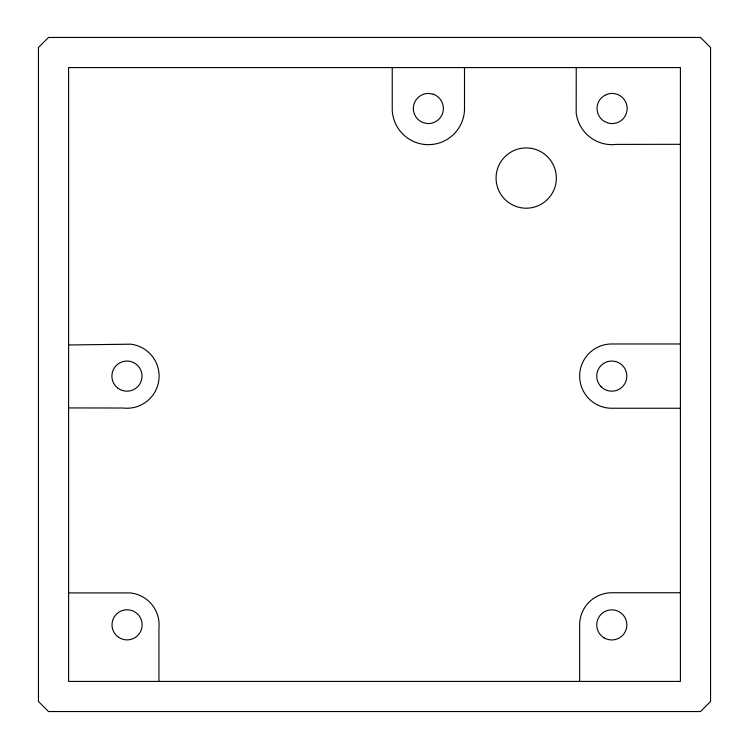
<?xml version="1.0" encoding="UTF-8"?>
<svg xmlns="http://www.w3.org/2000/svg" width="749" height="749" viewBox="0 0 749 749"><rect width="100%" height="100%" fill="white"/><g stroke="black" fill="none" stroke-linecap="round" stroke-linejoin="round"><path stroke-width="1.12" d="M68.59 344.971L130.747 344.184A32.151 32.151 0 0 1 158.882 379.902A32.151 32.151 0 0 1 123.173 408.027L68.59 407.924M680.41 144.304L616.418 144.407A36.167 36.167 0 0 1 576.187 112.827L576.234 67.588M680.41 343.978L612.785 343.978A32.151 32.151 0 0 0 579.66 375.118A32.151 32.151 0 0 0 610.8 408.242L680.41 408.242M680.41 592.749L611.793 592.749A32.151 32.151 0 0 0 579.642 624.9L579.642 681.412M68.59 592.918L130.232 592.918A32.151 32.151 0 0 1 158.938 628.177L158.938 681.412M464.492 67.588L464.492 106.845A36.167 36.167 0 0 1 430.02 144.623A36.167 36.167 0 0 1 392.242 110.15L392.242 67.588M48.498 37.45L38.452 47.496L38.452 701.504L48.498 711.55L700.502 711.55L710.548 701.504L710.548 47.496L700.502 37.45L48.498 37.45M604.771 95.329L601.616 97.67A15.074 15.074 0 0 0 604.349 121.422L607.954 122.986A15.074 15.074 0 0 0 627.063 106.77A15.074 15.074 0 0 0 604.771 95.329M680.41 67.588L68.59 67.588L68.59 681.412L680.41 681.412L680.41 67.588M433.231 94.234L429.374 93.466A15.074 15.074 0 0 0 423.503 122.761L427.361 123.529A15.074 15.074 0 0 0 433.231 94.234M508.515 202.464A30.138 30.138 0 0 0 556.179 181.183A30.138 30.138 0 0 0 513.908 150.549A30.138 30.138 0 0 0 508.515 202.464M118.464 637.202A15.074 15.074 0 0 0 142.085 626.108A15.074 15.074 0 0 0 120.664 611.193A15.074 15.074 0 0 0 118.464 637.202M117.49 387.832A15.074 15.074 0 0 0 141.851 378.451A15.074 15.074 0 0 0 121.544 362.048A15.074 15.074 0 0 0 117.49 387.832M601.166 386.793A15.074 15.074 0 0 0 626.361 379.968A15.074 15.074 0 0 0 607.851 361.561A15.074 15.074 0 0 0 601.166 386.793M604.153 637.886A15.074 15.074 0 0 0 626.857 625.022A15.074 15.074 0 0 0 604.368 611.793A15.074 15.074 0 0 0 604.153 637.886"/></g></svg>
